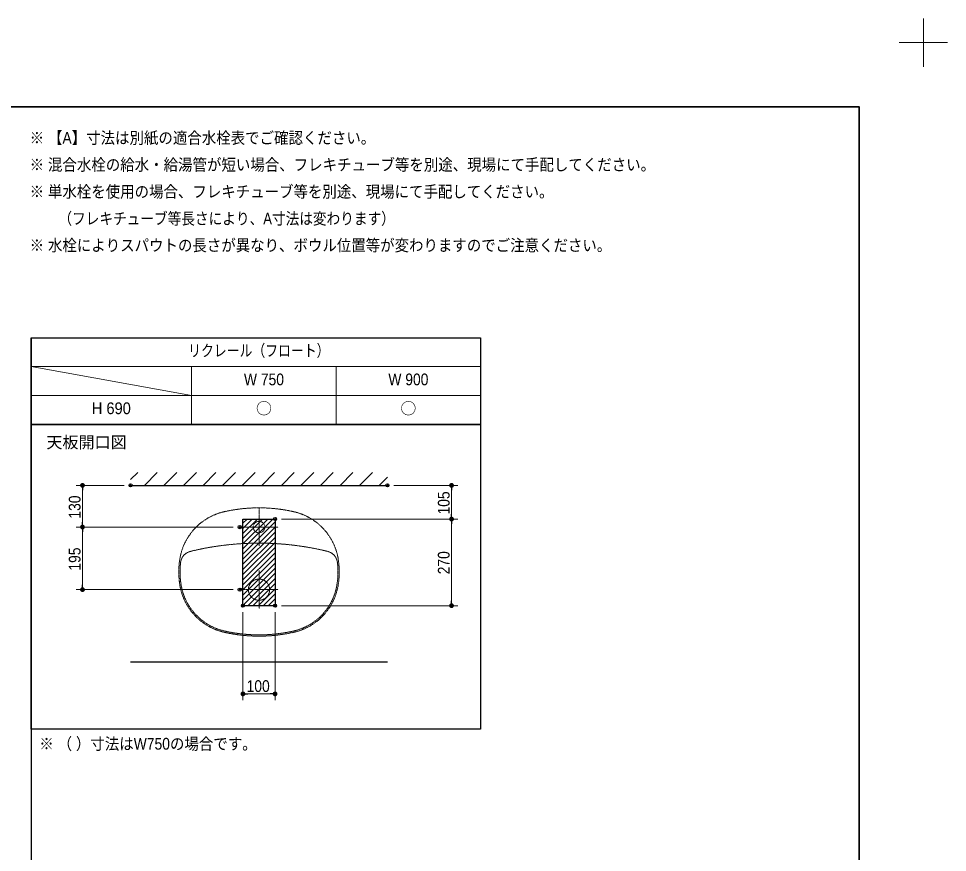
# Model space of a CAD drawing. Units: millimetres, scale not verified. Extents: x -6062 to 6062, y -3045 to 3045.
# Drawn here: x -407 to 2488, y 446 to 3045 of the extents above; entities that cross this region are included whole.
import ezdxf
from ezdxf.enums import TextEntityAlignment as Align

# ---------------------------------------------------------------- set-up
doc = ezdxf.new("R2010")
doc.units = ezdxf.units.MM
doc.header["$LTSCALE"] = 20
doc.header["$PDMODE"] = 32
doc.header["$PDSIZE"] = 10
doc.linetypes.add('USER1', pattern=[2.91, 1.76, -0.4, 0.35, -0.4])
doc.linetypes.add('USER2', pattern=[1.11, 0.71, -0.4])
for name, color, linetype, lineweight in [('0-2_1図面枠', 7, 'Continuous', 20), ('0-4_0', 7, 'Continuous', 25), ('0-6_2寸法-1', 7, 'Continuous', 15), ('0-8_3一般', 7, 'Continuous', 15)]:
    doc.layers.add(name, color=color, linetype=linetype, lineweight=lineweight)
doc.layers.add('0-5_Defpoints', color=7, linetype='Continuous')
doc.styles.add('ＭＳ Ｐゴシック', font='')
doc.styles.get('ＭＳ Ｐゴシック').set_extended_font_data('MS PGothic')

# ---------------------------------------------------------------- blocks, each defined once
blk = doc.blocks.new('グループ-22')
at = {"layer": '0-2_1図面枠', "lineweight": 15}
for p, q in [((84000, 57900), (84000, 60900)), ((85500, 59400), (82500, 59400))]:
    blk.add_line(p, q, dxfattribs=at)
blk = doc.blocks.new('グループ-24')
at = {"layer": '0-2_1図面枠', "lineweight": 35}
blk.add_lwpolyline([(-80000, 55400), (80000, 55400), (80000, -55400), (-80000, -55400)], close=True, dxfattribs=at)
blk = doc.blocks.new('図面枠')
at = {"layer": '0-2_1図面枠'}
for name in ['グループ-22', 'グループ-24']:
    blk.add_blockref(name, (0, 0), dxfattribs=at)
blk = doc.blocks.new('グループ-34')
at = {"layer": '0-2_1図面枠', "lineweight": 30}
blk.add_line((28400, 41000), (28400, -48600), dxfattribs=at)
at = {"layer": '0-2_1図面枠', "lineweight": 15}
for p, q in [((56400, 39200), (28400, 39200)), ((28400, 39200), (38400, 37400)), ((38400, 35600), (38400, 39200)), ((47400, 35600), (47400, 39200)), ((28400, 37400), (56400, 37400))]:
    blk.add_line(p, q, dxfattribs=at)
at = {"layer": '0-2_1図面枠', "lineweight": 30}
for points in [[(28400, 41000), (56400, 41000), (56400, 35600), (28400, 35600)], [(28400, 35600), (56400, 35600), (56400, 16600), (28400, 16600)]]:
    blk.add_lwpolyline(points, close=True, dxfattribs=at)
blk = doc.blocks.new('_Dot')
at = {"layer": '0-4_0'}
blk.add_line((-10, 0), (-20, 0), dxfattribs=at)
for points in [[(0, 0), (-10, 0), (-9.92, 1.25)], [(0, 0), (-9.92, -1.25), (-10, 0)], [(0, 0), (-9.92, 1.25), (-9.69, 2.49)], [(0, 0), (-9.69, -2.49), (-9.92, -1.25)], [(0, 0), (-9.69, 2.49), (-9.3, 3.68)], [(0, 0), (-9.3, -3.68), (-9.69, -2.49)], [(0, 0), (-9.3, 3.68), (-8.76, 4.82)], [(0, 0), (-8.76, -4.82), (-9.3, -3.68)], [(0, 0), (-8.76, 4.82), (-8.09, 5.88)], [(0, 0), (-8.09, -5.88), (-8.76, -4.82)], [(0, 0), (-8.09, 5.88), (-7.29, 6.85)], [(0, 0), (-7.29, -6.85), (-8.09, -5.88)], [(0, 0), (-7.29, 6.85), (-6.37, 7.71)], [(0, 0), (-6.37, -7.71), (-7.29, -6.85)], [(0, 0), (-6.37, 7.71), (-5.36, 8.44)], [(0, 0), (-5.36, -8.44), (-6.37, -7.71)], [(0, 0), (-5.36, 8.44), (-4.26, 9.05)], [(0, 0), (-4.26, -9.05), (-5.36, -8.44)], [(0, 0), (-4.26, 9.05), (-3.09, 9.51)], [(0, 0), (-3.09, -9.51), (-4.26, -9.05)], [(0, 0), (-3.09, 9.51), (-1.87, 9.82)], [(0, 0), (-1.87, -9.82), (-3.09, -9.51)], [(0, 0), (-1.87, 9.82), (-0.63, 9.98)], [(0, 0), (-0.63, -9.98), (-1.87, -9.82)], [(0, 0), (-0.63, 9.98), (0.63, 9.98)], [(0, 0), (0.63, -9.98), (-0.63, -9.98)], [(0, 0), (0.63, 9.98), (1.87, 9.82)], [(0, 0), (1.87, 9.82), (3.09, 9.51)], [(0, 0), (3.09, 9.51), (4.26, 9.05)], [(0, 0), (4.26, 9.05), (5.36, 8.44)], [(0, 0), (5.36, 8.44), (6.37, 7.71)], [(0, 0), (6.37, 7.71), (7.29, 6.85)], [(0, 0), (7.29, 6.85), (8.09, 5.88)], [(0, 0), (8.09, 5.88), (8.76, 4.82)], [(0, 0), (8.76, 4.82), (9.3, 3.68)], [(0, 0), (9.3, 3.68), (9.69, 2.49)], [(0, 0), (9.69, 2.49), (9.92, 1.25)], [(0, 0), (9.92, 1.25), (10, 0)], [(0, 0), (1.87, -9.82), (0.63, -9.98)], [(0, 0), (3.09, -9.51), (1.87, -9.82)], [(0, 0), (4.26, -9.05), (3.09, -9.51)], [(0, 0), (5.36, -8.44), (4.26, -9.05)], [(0, 0), (6.37, -7.71), (5.36, -8.44)], [(0, 0), (7.29, -6.85), (6.37, -7.71)], [(0, 0), (8.09, -5.88), (7.29, -6.85)], [(0, 0), (8.76, -4.82), (8.09, -5.88)], [(0, 0), (9.3, -3.68), (8.76, -4.82)], [(0, 0), (9.69, -2.49), (9.3, -3.68)], [(0, 0), (9.92, -1.25), (9.69, -2.49)], [(0, 0), (10, 0), (9.92, -1.25)]]:
    blk.add_solid(points, dxfattribs=at)
blk = doc.blocks.new('グループ-78')
at = {"layer": '0-8_3一般', "linetype": 'USER1'}
for p, q in [((42600, 30400), (42600, 28000)), ((41400, 29200), (43800, 29200))]:
    blk.add_line(p, q, dxfattribs=at)
at = {"layer": '0-8_3一般', "linetype": 'USER2'}
blk.add_circle((42600, 29200), 360, dxfattribs=at)
blk = doc.blocks.new('グループ-79')
at = {"layer": '0-8_3一般', "linetype": 'USER1'}
for p, q in [((42600, 26500), (42600, 24100)), ((41400, 25300), (43800, 25300))]:
    blk.add_line(p, q, dxfattribs=at)
blk.add_circle((42600, 25300), 660, dxfattribs=at)
blk = doc.blocks.new('グループ-80')
at = {"layer": '0-8_3一般', "linetype": 'USER1'}
for centre, radius, start, end in [((41221.6, 26644.8), 3600, 102.84574, 169.92851), ((42600, 20600), 9800, 77.15426, 102.84574), ((43978.4, 26644.8), 3600, 10.07149, 77.15426), ((42600, 10200), 18000, 76.24831, 103.75169), ((42600, 26400), 5000, 169.92851, 190.07149), ((38511.3, 26907), 800, 103.75169, 172.93188), ((46688.7, 26907), 800, 7.06812, 76.24831), ((42600, 26400), 5000, 349.92851, 10.07149), ((42600, 26400), 4920, 172.93188, 190.07149), ((42600, 26400), 4920, 349.92851, 7.06812), ((41221.6, 26155.2), 3600, 190.07149, 257.15426), ((41221.6, 26155.2), 3520, 190.07149, 257.15426), ((43978.4, 26155.2), 3520, 282.84574, 349.92851), ((43978.4, 26155.2), 3600, 282.84574, 349.92851), ((42600, 32200), 9800, 257.15426, 282.84574), ((42600, 32200), 9720, 257.15426, 282.84574)]:
    blk.add_arc(centre, radius, start, end, dxfattribs=at)

msp = doc.modelspace()

# ---------------------------------------------------------------- linework, layer by layer
at = {"layer": '0-5_Defpoints'}
for p in [(-207.5, 1590), (-57.5, 1590), (742.5, 1590), (942.5, 1590), (392.5, 1485), (942.5, 1485), (282.5, 1460), (-207.5, 1265), (282.5, 1265), (292.5, 1215), (392.5, 1215), (292.5, 940)]:
    msp.add_point(p, dxfattribs=at)
at = {"layer": '0-6_2寸法-1'}
for p, q in [((-77.5, 1590), (-227.5, 1590)), ((-207.5, 1475.01), (-207.5, 1574.99)), ((762.5, 1590), (962.5, 1590)), ((942.5, 1500.01), (942.5, 1574.99)), ((412.5, 1485), (962.5, 1485)), ((412.5, 1485), (962.5, 1485)), ((262.5, 1460), (-227.5, 1460)), ((262.5, 1460), (-227.5, 1460)), ((942.5, 1230.01), (942.5, 1469.99)), ((-207.5, 1444.99), (-207.5, 1280.01)), ((262.5, 1265), (-227.5, 1265)), ((292.5, 1195), (292.5, 920)), ((392.5, 1195), (392.5, 920)), ((412.5, 1215), (962.5, 1215)), ((377.49, 940), (307.51, 940))]:
    msp.add_line(p, q, dxfattribs=at)
at = {"layer": '0-8_3一般'}
for p, q in [((-57.5, 1608.08), (-35.58, 1630)), ((-14.62, 1590), (25.38, 1630)), ((46.34, 1590), (86.34, 1630)), ((107.3, 1590), (147.3, 1630)), ((168.26, 1590), (208.26, 1630)), ((229.22, 1590), (269.22, 1630)), ((290.18, 1590), (330.18, 1630)), ((351.14, 1590), (391.14, 1630)), ((412.1, 1590), (452.1, 1630)), ((473.06, 1590), (513.06, 1630)), ((534.02, 1590), (574.02, 1630)), ((594.98, 1590), (634.98, 1630)), ((655.94, 1590), (695.94, 1630)), ((716.9, 1590), (742.5, 1615.6)), ((292.5, 1472), (305.5, 1485)), ((292.5, 1456), (321.5, 1485)), ((292.5, 1440), (337.5, 1485)), ((292.5, 1424), (353.5, 1485)), ((292.5, 1408), (369.5, 1485)), ((292.5, 1392), (385.5, 1485)), ((292.5, 1376), (392.5, 1476)), ((292.5, 1360), (392.5, 1460)), ((292.5, 1344), (392.5, 1444)), ((292.5, 1328), (392.5, 1428)), ((292.5, 1312), (392.5, 1412)), ((292.5, 1296), (392.5, 1396)), ((292.5, 1280), (392.5, 1380)), ((292.5, 1264), (392.5, 1364)), ((292.5, 1248), (392.5, 1348)), ((292.5, 1232), (392.5, 1332)), ((292.5, 1216), (392.5, 1316)), ((307.5, 1215), (392.5, 1300)), ((323.5, 1215), (392.5, 1284)), ((339.5, 1215), (392.5, 1268)), ((355.5, 1215), (392.5, 1252)), ((371.5, 1215), (392.5, 1236)), ((387.5, 1215), (392.5, 1220))]:
    msp.add_line(p, q, dxfattribs=at)
at = {"layer": '0-8_3一般', "lineweight": 30}
for p, q in [((-57.5, 1590), (742.5, 1590)), ((-57.5, 1040), (742.5, 1040))]:
    msp.add_line(p, q, dxfattribs=at)
msp.add_lwpolyline([(292.5, 1485), (392.5, 1485), (392.5, 1215), (292.5, 1215)], close=True, dxfattribs=at)

# ---------------------------------------------------------------- block references
at = {"layer": '0-2_1図面枠', "xscale": 0.05, "yscale": 0.05}
for name in ['図面枠', 'グループ-34']:
    msp.add_blockref(name, (-1787.5, 0), dxfattribs=at)
at = {"layer": '0-6_2寸法-1', "xscale": 0.7503418, "yscale": 0.7503418}
for p, rotation in [((-207.5, 1590), 90), ((942.5, 1590), 90), ((942.5, 1485), 270), ((942.5, 1485), 90), ((-207.5, 1460), 270), ((-207.5, 1460), 90), ((-207.5, 1265), 270), ((942.5, 1215), 270), ((292.5, 940), 180)]:
    msp.add_blockref('_Dot', p, dxfattribs=dict(at, rotation=rotation))
msp.add_blockref('_Dot', (392.5, 940), dxfattribs=at)
at = {"layer": '0-8_3一般', "xscale": 0.05, "yscale": 0.05}
for name in ['グループ-80', 'グループ-78', 'グループ-79']:
    msp.add_blockref(name, (-1787.5, 0), dxfattribs=at)

# ---------------------------------------------------------------- texts
at = {"layer": '0-2_1図面枠', "style": 'ＭＳ Ｐゴシック'}
for s, height, width, p in [('※ 【A】寸法は別紙の適合水栓表でご確認ください。', 36.69, 0.9, (-372.1, 2643.86)), ('※ 混合水栓の給水・給湯管が短い場合、フレキチューブ等を別途、現場にて手配してください。', 36.69, 0.9, (-372.1, 2560.17)), ('※ 単水栓を使用の場合、フレキチューブ等を別途、現場にて手配してください。', 36.66, 0.9, (-372.1, 2476.24)), ('\u3000\u3000（フレキチューブ等長さにより、A寸法は変わります）', 36.69, 0.85, (-367.5, 2392.3)), ('※ 水栓によりスパウトの長さが異なり、ボウル位置等が変わりますのでご注意ください。', 36.66, 0.9, (-372.1, 2308.98)), ('リクレール（フロート）', 36.69, 0.8, (121.75, 1980.74)), ('W 750', 36.66, 0.9, (295.55, 1890.95)), ('W 900', 36.66, 0.9, (745.55, 1890.95)), ('H 690', 36.66, 0.95, (-178.49, 1800.95)), ('※ （ ）寸法はW750の場合です。', 36.69, 0.9, (-342.1, 755.21))]:
    msp.add_text(s, height=height, dxfattribs=dict(at, width=width)).set_placement(p, align=Align.BOTTOM_LEFT)
for s, p in [('○', (332.91, 1800.46)), ('○', (782.91, 1800.46)), ('天板開口図', (-320, 1694.84))]:
    msp.add_text(s, height=36.66, dxfattribs=at).set_placement(p, align=Align.BOTTOM_LEFT)
at = {"layer": '0-6_2寸法-1', "style": 'ＭＳ Ｐゴシック', "width": 0.9}
for s, p in [('105', (947.46, 1499.28)), ('130', (-202.54, 1486.39)), ('195', (-202.54, 1324.28)), ('270', (947.46, 1312.72))]:
    msp.add_text(s, height=36.66, rotation=90, dxfattribs=at).set_placement(p, align=Align.BOTTOM_LEFT)
msp.add_text('100', height=36.66, dxfattribs=at).set_placement((303.89, 935.04), align=Align.BOTTOM_LEFT)

doc.saveas('drawing.dxf')
